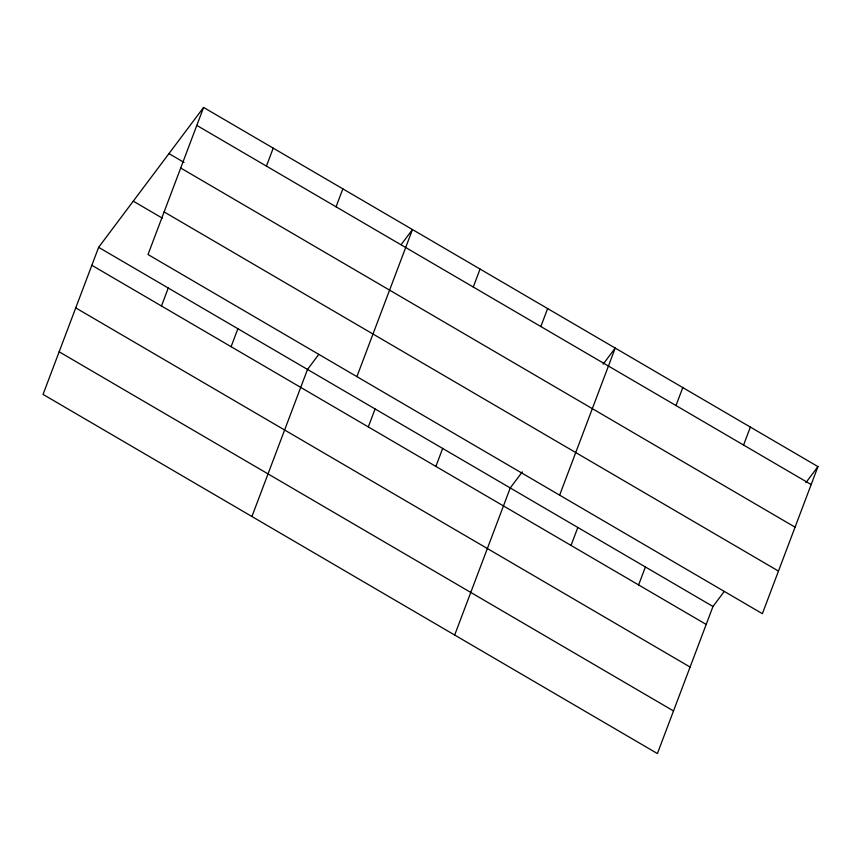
<?xml version="1.0" encoding="UTF-8"?>
<svg xmlns="http://www.w3.org/2000/svg" width="861" height="861" viewBox="0 0 861 861"><rect width="100%" height="100%" fill="white"/><g stroke="black" fill="none" stroke-linecap="round" stroke-linejoin="round"><path stroke-width="1.29" d="M203.594 107.442L148.017 254.522L762.372 613.678L817.95 466.597L203.594 107.442L98.628 247.322L43.05 394.403L657.406 753.558L712.983 606.478L724.262 591.442M161.47 305.989L168.25 288.026M266.436 166.108L273.217 148.146M231.092 346.692L237.884 328.73M336.059 206.812L342.85 188.85M251.929 516.514L307.506 369.434L318.785 354.398M356.895 376.644L412.473 229.553L401.194 244.589M368.304 426.905L375.084 408.943M473.27 287.025L480.051 269.062M435.881 466.404L442.672 448.441M540.848 326.534L547.628 308.572M454.673 635.031L510.25 487.95L522.326 471.85M559.639 495.161L615.217 348.081L603.13 364.181M571.037 545.422L577.828 527.459M676.003 405.553L682.795 387.579M638.614 584.931L645.406 566.968M743.581 445.051L750.372 427.088M805.864 482.698L817.95 466.597M196.803 125.405L811.159 484.56M168.96 153.602L184.039 162.417M180.702 168.013L795.058 527.169M164.117 211.914L778.473 571.069M133.272 201.162L162.277 218.124M98.628 247.322L712.983 606.478M91.836 265.285L706.192 624.44M75.736 307.894L690.091 667.049M59.151 351.794L673.506 710.949"/></g></svg>
